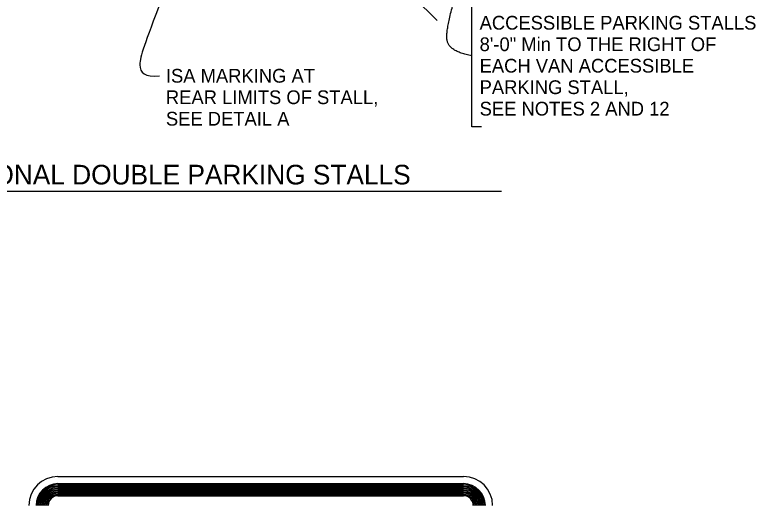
# Model space of a CAD drawing. Extents: x -893 to 867, y -474 to 712.
# Drawn here: x -92.1 to 279.6, y -7.6 to 242.3 of the extents above; entities that cross this region are included whole.
import ezdxf

# ---------------------------------------------------------------- set-up
doc = ezdxf.new("R2010")
doc.units = 0
for name, color, linetype in [('56 Stage 3 Anno', 7, 'Continuous'), ('57 Undefined', 7, 'Continuous'), ('60 Nongeo Data', 7, 'Continuous')]:
    doc.layers.add(name, color=color, linetype=linetype)

msp = doc.modelspace()

# ---------------------------------------------------------------- linework, layer by layer
at = {"layer": '56 Stage 3 Anno'}
for p, q in [((104.6, 257.74), (123.06, 239.29)), ((140.8, 185.1), (140.8, 257.6)), ((145.8, 185.1), (140.8, 185.1))]:
    msp.add_line(p, q, dxfattribs=at)
for points, degree in [([(140.8, 221.35), (129.17, 223.43), (127.23, 235.06), (133.59, 255.62)], 2), ([(-17.35, 250.07), (-25.79, 227.42), (-30.83, 214.71), (-25.88, 210.44), (-18.31, 211.1)], 3)]:
    msp.add_open_spline(points, degree=degree, dxfattribs=at)
at = {"layer": '57 Undefined'}
msp.add_line((-134.87, 152.5), (155.92, 152.5), dxfattribs=at)
at = {"layer": '60 Nongeo Data'}
for p, q in [((-70.08, 7.19), (136.61, 7.19)), ((-70.08, 3.5), (136.61, 3.5)), ((-70.08, 2.88), (136.61, 2.88)), ((-70.08, 2.27), (136.61, 2.27)), ((-70.08, 1.65), (136.61, 1.65)), ((-70.08, 1.04), (136.61, 1.04)), ((-70.08, 0.42), (136.61, 0.42)), ((-70.08, -0.19), (136.61, -0.19)), ((-70.08, -0.81), (136.61, -0.81)), ((-70.08, -1.43), (136.61, -1.43)), ((-70.08, -2.04), (136.61, -2.04)), ((-70.08, -2.66), (136.61, -2.66))]:
    msp.add_line(p, q, dxfattribs=at)
for centre, radius, start, end in [((-70.08, -7.58), 14.76, 90, 180), ((136.61, -7.58), 14.76, 0, 90), ((-70.08, -7.58), 11.07, 90, 180), ((-70.08, -7.58), 10.46, 90, 180), ((-70.08, -7.58), 9.84, 90, 180), ((-70.08, -7.58), 9.23, 90, 180), ((-70.08, -7.58), 8.61, 90, 180), ((-70.08, -7.58), 8, 90, 180), ((136.61, -7.58), 11.07, 0, 90), ((136.61, -7.58), 10.46, 0, 90), ((136.61, -7.58), 9.84, 0, 90), ((136.61, -7.58), 9.23, 0, 90), ((136.61, -7.58), 8.61, 0, 90), ((136.61, -7.58), 8, 0, 90), ((-70.08, -7.58), 7.38, 90, 180), ((-70.08, -7.58), 6.77, 90, 180), ((-70.08, -7.58), 6.15, 90, 180), ((-70.08, -7.58), 5.54, 90, 180), ((-70.08, -7.58), 4.92, 90, 180), ((136.61, -7.58), 7.38, 0, 90), ((136.61, -7.58), 6.77, 0, 90), ((136.61, -7.58), 6.15, 0, 90), ((136.61, -7.58), 5.54, 0, 90), ((136.61, -7.58), 4.92, 0, 90)]:
    msp.add_arc(centre, radius, start, end, dxfattribs=at)

# ---------------------------------------------------------------- texts
at = {"layer": '57 Undefined'}
for s, height, p in [('ACCESSIBLE PARKING STALLS', 7, (144.76, 234.67)), ('8\'-0" Min TO THE RIGHT OF', 7, (144.76, 223.73)), ('EACH VAN ACCESSIBLE', 7, (144.76, 212.79)), ('ISA MARKING AT', 7, (-15.04, 207.67)), ('PARKING STALL,', 7, (144.76, 201.85)), ('REAR LIMITS OF STALL,', 7, (-15.04, 196.74)), ('SEE NOTES 2 AND 12', 7, (144.76, 190.92)), ('SEE DETAIL A', 7, (-15.04, 185.8)), ('DIAGONAL DOUBLE PARKING STALLS', 10, (-135.59, 155.84))]:
    msp.add_text(s, height=height, dxfattribs=at).set_placement(p)

doc.saveas('drawing.dxf')
